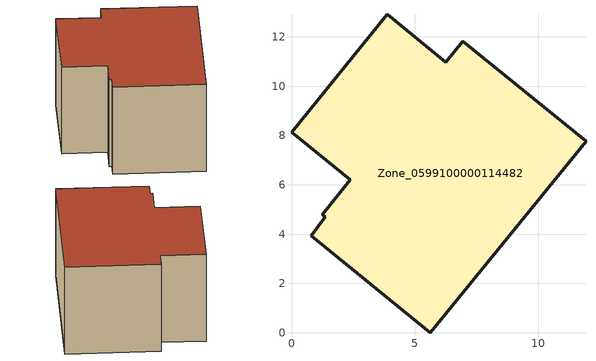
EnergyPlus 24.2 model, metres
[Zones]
Zone_0599100000114482
 floor ground (C_G): 11.94,7.77 5.62,0 0.8,3.93 1.38,4.7 1.25,4.8 2.39,6.2 0,8.14 3.88,12.92 6.26,10.98 6.95,11.83 z0
 wall outside (C_F): 5.62,0 11.94,7.77 6.95,11.83 6.26,10.98 3.88,12.92 0,8.14 2.39,6.2 1.25,4.8 1.38,4.7 0.8,3.93 5.62,0 z0:6.8
 roof outside (C_R): 2.39,6.2 1.25,4.8 1.38,4.7 0.8,3.93 5.62,0 11.94,7.77 6.95,11.83 6.26,10.98 3.88,12.92 0,8.14 z6.8
[BUILDING]
Pand.0599100000114482: North Axis=0; Terrain=City; Loads Convergence Tolerance Value=0.04; Temperature Convergence Tolerance Value=0.4; Solar Distribution=FullExterior; Maximum Number of Warmup Days=25; Minimum Number of Warmup Days=1
[Site:Location]
Rotterdam.The.Hague.AP_ZH_NLD Design_Conditions: Latitude=51.96; Longitude=4.45; Time Zone=1; Elevation=-4.5
[SITE:GROUNDTEMPERATURE:BUILDINGSURFACE]
18, 18, 18, 18, 18, 18, 18, 18, 18, 18, 18, 18
[MATERIAL] Thermal Absorptance=0.9; Solar Absorptance=0.7; Visible Absorptance=0.7
Name | Roughness | Thickness | Conductivity | Density | Specific Heat
G.TC.1946-1964 | MediumSmooth | 0.15 | 1 | 540 | 1210
F.TC.1946-1964 | Rough | 0.3 | 0.857143 | 1920 | 840
R.TC.1946-1964 | MediumRough | 0.2 | 0.235294 | 1500 | 1000
[CONSTRUCTION]
C_G: G.TC.1946-1964
C_F: F.TC.1946-1964
C_R: R.TC.1946-1964
[ZONE]
Zone_0599100000114482: Type=1; Multiplier=1; Ceiling Height=Autocalculate; Volume=Autocalculate; Floor Area=autocalculate; Part of Total Floor Area=Yes
[ZONEINFILTRATION:DESIGNFLOWRATE]
Infil_Zone_0599100000114482: Zone or ZoneList or Space or SpaceList=Zone_0599100000114482; Schedule=AlwaysOn; Design Flow Rate Calculation Method=Flow/Area; Flow Rate per Floor Area=0.003; Constant Term Coefficient=1; Temperature Term Coefficient=0; Velocity Term Coefficient=0; Velocity Squared Term Coefficient=0
[HVACTEMPLATE:ZONE:IDEALLOADSAIRSYSTEM]
Zone_0599100000114482: Maximum Heating Supply Air Temperature=50; Minimum Cooling Supply Air Temperature=13; Maximum Heating Supply Air Humidity Ratio=0.0156; Minimum Cooling Supply Air Humidity Ratio=0.0077; Heating Limit=NoLimit; Cooling Limit=NoLimit; Dehumidification Control Type=ConstantSensibleHeatRatio; Cooling Sensible Heat Ratio=0.7; Dehumidification Setpoint=60; Humidification Control Type=None; Humidification Setpoint=30; Outdoor Air Method=None; Outdoor Air Flow Rate per Person=0.00944; Outdoor Air Flow Rate per Zone Floor Area=0; Outdoor Air Flow Rate per Zone=0; Demand Controlled Ventilation Type=None; Outdoor Air Economizer Type=NoEconomizer; Heat Recovery Type=None; Sensible Heat Recovery Effectiveness=0.7; Latent Heat Recovery Effectiveness=0.65
[ZONECONTROL:THERMOSTAT]
ThermostatControl_Zone_0599100000114482: Zone or ZoneList=Zone_0599100000114482; Control Type Schedule=DualSetpointControlType; Control 1=Thermostat_Zone_0599100000114482; Temperature Difference Between Cutout And Setpoint=0
[THERMOSTATSETPOINT:DUALSETPOINT]
Thermostat_Zone_0599100000114482: Heating Setpoint Temperature Schedule=HeatingSetpoint_Zone_0599100000114482; Cooling Setpoint Temperature Schedule=CoolingSetpoint_Zone_0599100000114482
[SCHEDULE:COMPACT]
HeatingSetpoint_Zone_0599100000114482: Through: 12/31, For: AllDays, Until: 24:00, 21
CoolingSetpoint_Zone_0599100000114482: Through: 12/31, For: AllDays, Until: 24:00, 24
DualSetpointControlType: Through: 12/31, For: AllDays, Until: 24:00, 4
AlwaysOn: Through: 12/31, For: AllDays, Until: 24:00, 1
